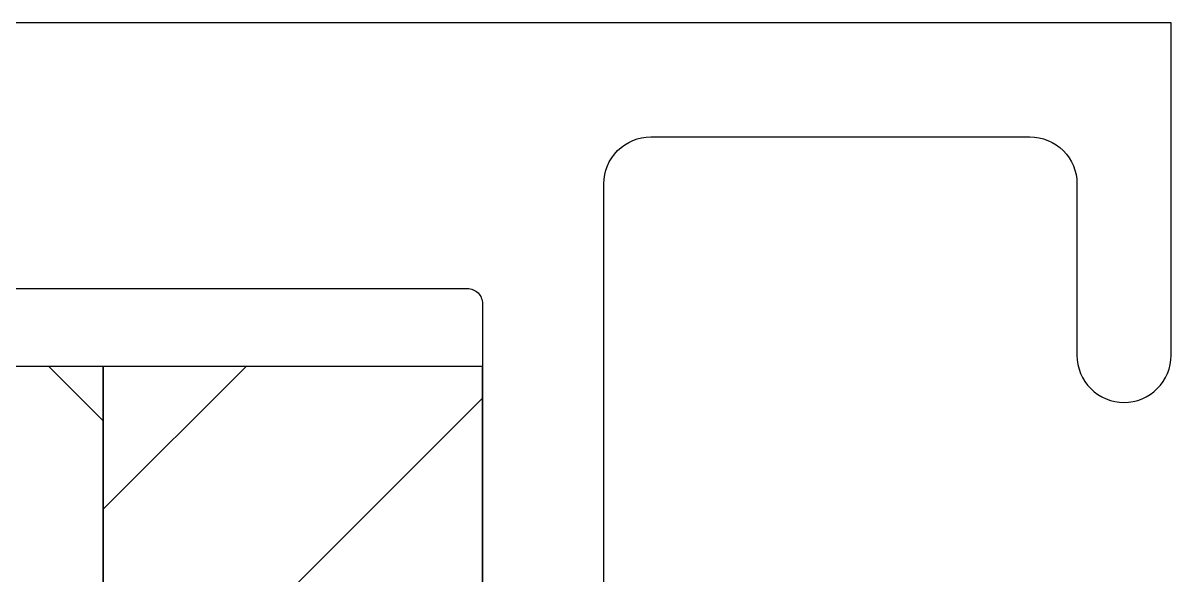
# Model space of a CAD drawing. Extents: x -23 to 190, y -172 to 85.
# Drawn here: x 3.997 to 4.754, y 52.89 to 53.254 of the extents above; entities that cross this region are included whole.
import ezdxf

# ---------------------------------------------------------------- set-up
doc = ezdxf.new("R2010")
doc.units = 0
doc.header["$MEASUREMENT"] = 0
doc.layers.get('0').update_dxf_attribs({"linetype": 'CONTINUOUS'})
for name, color, linetype in [('FRAME', 1, 'CONTINUOUS'), ('SETTING BLOCKS', 7, 'CONTINUOUS'), ('TEXT', 7, 'CONTINUOUS')]:
    doc.layers.add(name, color=color, linetype=linetype)

# ---------------------------------------------------------------- blocks, each defined once
blk = doc.blocks.new('A$C3BF656AD')
at = {"layer": 'SETTING BLOCKS'}
h = blk.add_hatch(dxfattribs=at)
h.set_pattern_fill('ANSI31', color=256, scale=0.25, angle=90, style=0)
h.set_pattern_definition([(135, (0.820812, -8.054306), (-0.02209709, -0.02209709), [])])
h.paths.add_polyline_path([(0, 0.0625), (0.25, 0.0625), (0.25, 0.1095), (0, 0.1095)])
h = blk.add_hatch(dxfattribs=at)
h.set_pattern_fill('ANSI31', color=256, scale=0.25, style=0)
h.set_pattern_definition([(45, (-2.098375, -8.085556), (-0.02209709, 0.02209709), [])])
h.paths.add_polyline_path([(0, 0), (0.25, 0), (0.25, 0.0625), (0, 0.0625)])
for points in [[(0, 0.0625), (0, 0.1095), (0.25, 0.1095), (0.25, 0.0625)], [(0, 0), (0, 0.0625), (0.25, 0.0625), (0.25, 0)]]:
    blk.add_lwpolyline(points, close=True, dxfattribs=at)
blk = doc.blocks.new('3809 BLOCK FRAME')
for points in [[(-0.39534, 0.374), (-0.106, 0.374, -0.414214), (-0.075, 0.343), (-0.075, 0.093, -0.414214), (-0.106, 0.062), (-0.219, 0.062, 0.414214), (-0.25, 0.031, 0.414214), (-0.219, 0), (0, 0), (0, 1.423, 0.414214)], [(-0.175, 1.1965), (-0.175, 0.464, -0.414214), (-0.185, 0.454), (-1.078, 0.454)]]:
    blk.add_lwpolyline(points, format="xyb")

msp = doc.modelspace()

# ---------------------------------------------------------------- block references
at = {"layer": 'FRAME', "rotation": 90.00000000000001}
msp.add_blockref('3809 BLOCK FRAME', (4.7539, 53.25372), dxfattribs=at)
at = {"layer": 'TEXT', "xscale": -4, "yscale": 4, "zscale": 4, "rotation": 90}
msp.add_blockref('A$C3BF656AD', (4.2999, 53.02745), dxfattribs=at)

doc.saveas('drawing.dxf')
